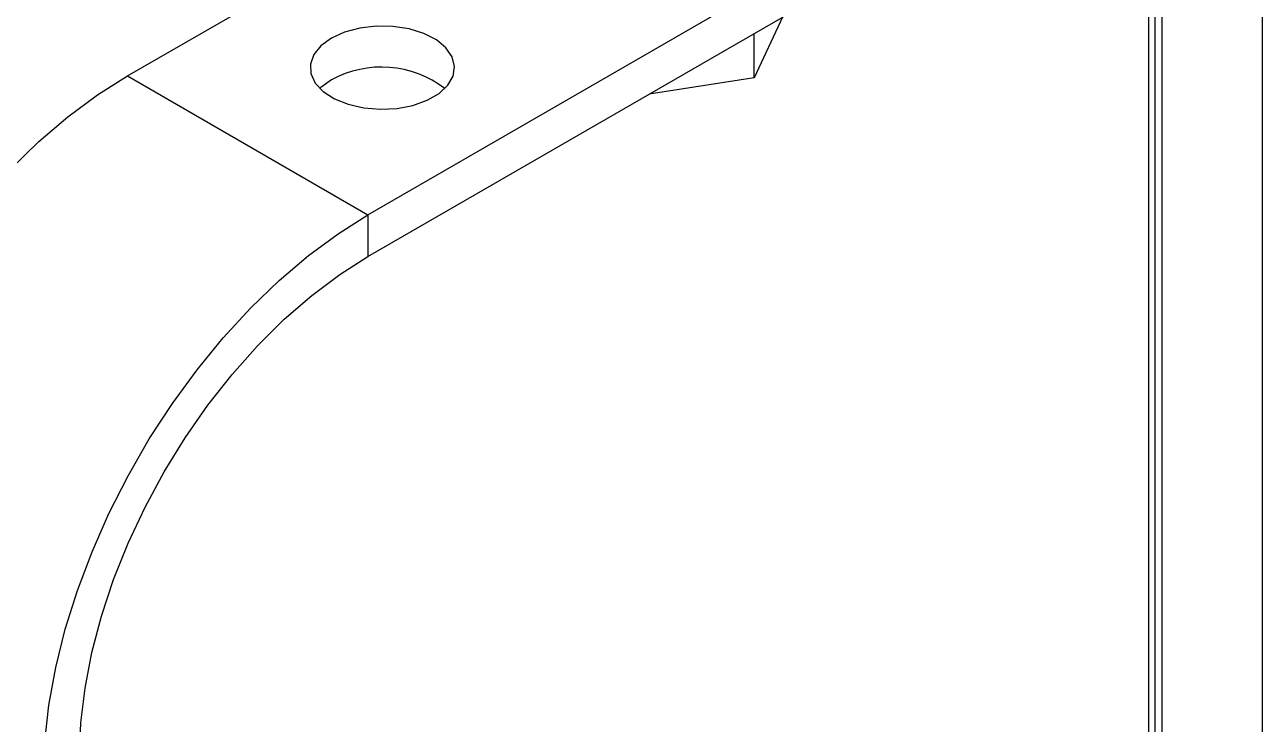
# Model space of a CAD drawing. Extents: x 11 to 120, y 2 to 94.
# Drawn here: x 86.88 to 91.43, y 20.13 to 22.7 of the extents above; entities that cross this region are included whole.
import ezdxf

# ---------------------------------------------------------------- set-up
doc = ezdxf.new("R2010")
doc.units = 0
doc.header["$MEASUREMENT"] = 0
doc.layers.add('OBJECT', color=7, linetype='CONTINUOUS')

msp = doc.modelspace()

# ---------------------------------------------------------------- linework, layer by layer
at = {"layer": 'OBJECT'}
for p, q in [((88.1418, 22.002), (91.2531, 23.7981)), ((88.1418, 21.8485), (91.2531, 23.6446)), ((91.0608, 23.5336), (91.0608, 19.8303)), ((91.4299, 23.5424), (91.4299, 17.7056)), ((91.0113, 23.505), (91.0113, 19.8589)), ((91.0344, 23.5184), (91.0344, 19.867)), ((87.258, 22.5123), (88.8605, 23.4374)), ((89.6653, 22.728), (89.5617, 22.5048)), ((89.5617, 22.5048), (89.5617, 22.6682)), ((87.258, 22.5123), (88.1418, 22.002)), ((89.5617, 22.5048), (89.1752, 22.445)), ((88.1418, 22.002), (88.1418, 21.8485))]:
    msp.add_line(p, q, dxfattribs=at)
at = {"layer": 'OBJECT', "flags": 128}
for points in [[(88.0071, 22.6513), (87.9689, 22.6233), (87.9429, 22.5911), (87.9304, 22.5562), (87.9322, 22.5207), (87.9481, 22.4863), (87.9774, 22.455), (88.0184, 22.4284), (88.0689, 22.408), (88.1262, 22.3948), (88.1872, 22.3897), (88.2486, 22.3928), (88.3071, 22.404), (88.3595, 22.4227), (88.4031, 22.4478), (88.4355, 22.4781), (88.4549, 22.5119), (88.4603, 22.5473), (88.4513, 22.5826), (88.4286, 22.6156), (88.3932, 22.6448), (88.3472, 22.6684), (88.2929, 22.6853), (88.2334, 22.6945), (88.1717, 22.6956), (88.1114, 22.6884), (88.0555, 22.6733), (88.0071, 22.6513)], [(86.0644, 20.4449), (86.0695, 20.575), (86.0847, 20.7099), (86.1099, 20.8484), (86.145, 20.9893), (86.1895, 21.1315), (86.2431, 21.2737), (86.3054, 21.4147), (86.3759, 21.5533), (86.4538, 21.6883), (86.5387, 21.8186), (86.6296, 21.9431), (86.7259, 22.0606), (86.8268, 22.1703), (86.9313, 22.2711), (87.0386, 22.3622), (87.1478, 22.4428), (87.258, 22.5123)], [(88.0071, 22.4978), (87.9689, 22.4698), (87.9651, 22.4661)], [(86.9482, 19.9346), (86.9533, 20.0648), (86.9686, 20.1996), (86.9938, 20.3381), (87.0288, 20.4791), (87.0734, 20.6213), (87.127, 20.7634), (87.1893, 20.9044), (87.2598, 21.043), (87.3377, 21.1781), (87.4225, 21.3084), (87.5135, 21.4328), (87.6098, 21.5504), (87.7107, 21.66), (87.8152, 21.7608), (87.9225, 21.8519), (88.0317, 21.9326), (88.1418, 22.002)], [(87.0812, 20.0114), (87.0863, 20.1344), (87.1016, 20.2621), (87.1269, 20.3933), (87.1619, 20.5267), (87.2064, 20.6611), (87.2599, 20.795), (87.3219, 20.9274), (87.3918, 21.0568), (87.469, 21.182), (87.5526, 21.3019), (87.6419, 21.4152), (87.7359, 21.521), (87.8339, 21.618), (87.9349, 21.7055), (88.0379, 21.7826), (88.1418, 21.8485)]]:
    msp.add_lwpolyline(points, dxfattribs=at)
at = {"layer": 'OBJECT'}
msp.add_arc((88.1916, 22.1609), 0.3841, 52.6344, 118.7034, dxfattribs=at)

doc.saveas('drawing.dxf')
